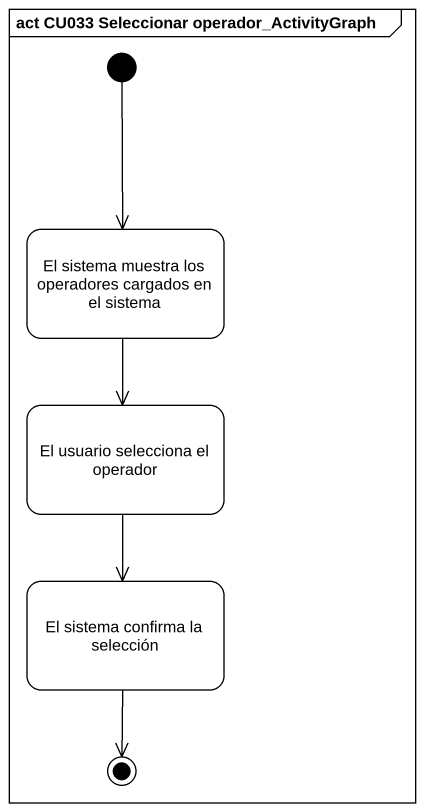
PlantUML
@startuml
mainframe act CU033 Seleccionar operador_ActivityGraph
hide empty description
state "El sistema muestra los operadores cargados en el sistema" as El_sistema_muestra_los
state "El usuario selecciona el operador" as El_usuario_selecciona_el
state "El sistema confirma la selección" as El_sistema_confirma_la
[*] --> El_sistema_muestra_los
El_sistema_muestra_los --> El_usuario_selecciona_el
El_usuario_selecciona_el --> El_sistema_confirma_la
El_sistema_confirma_la --> [*]
@enduml
